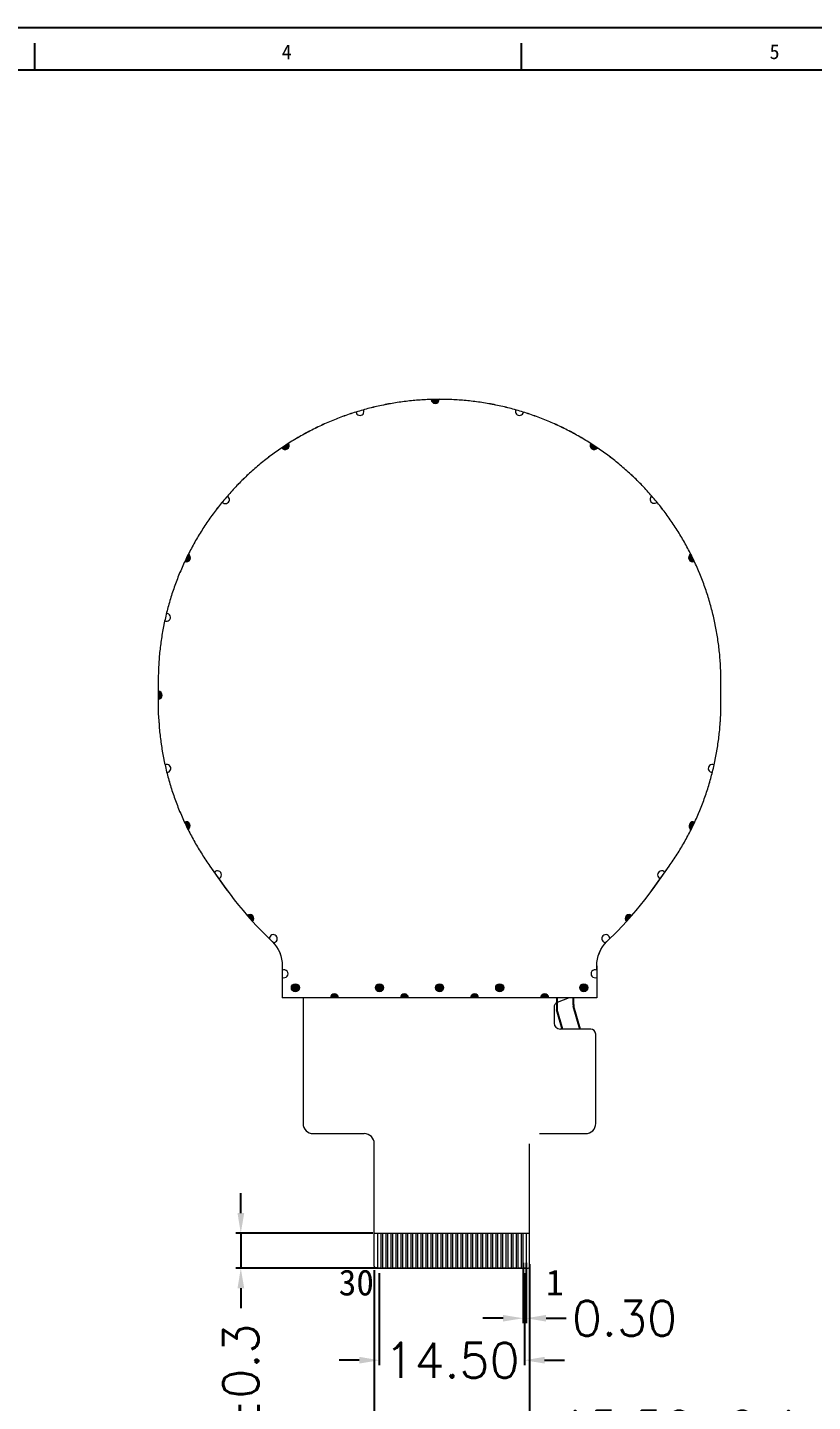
# Model space of a CAD drawing. Header units: millimetres. Extents: x 3264 to 3564, y 1588 to 1796.
# Drawn here: x 3413.7 to 3492.1, y 1659 to 1796.1 of the extents above; entities that cross this region are included whole.
import ezdxf

# ---------------------------------------------------------------- set-up
doc = ezdxf.new("R2010")
doc.units = ezdxf.units.MM
for name, color, linetype in [('66', 1, 'Continuous'), ('DIM', 3, 'Continuous'), ('FPC', 30, 'Continuous'), ('FPC Main', 32, 'Continuous'), ('L1', 2, 'Continuous'), ('L91', 3, 'Continuous'), ('LCD_FPC', 22, 'Continuous')]:
    doc.layers.add(name, color=color, linetype=linetype)
doc.styles.add('ROMANS', font='ROMANS.SHX')
doc.styles.add('宋体', font='')
doc.styles.get('宋体').set_extended_font_data('SimSun')
doc.dimstyles.new('lcm111', dxfattribs={"dimtxt": 1.5, "dimasz": 1.5, "dimexe": 0.8, "dimexo": 0.8, "dimgap": 0.3, "dimtad": 0, "dimzin": 1, "dimdsep": 46, "dimtxsty": 'ROMANS', "dimcen": 1, "dimclrd": 147, "dimclre": 147, "dimclrt": 7, "dimadec": 0, "dimazin": 0, "dimtfac": 1, "dimtmove": 0, "dimatfit": 3, "dimfxl": 1, "dimtolj": 1, "dimarcsym": 0})

# ---------------------------------------------------------------- blocks, each defined once
blk = doc.blocks.new('*D122')
at = {"layer": 'Defpoints', "color": 0}
for p in [(3448.83, 1672.28), (3463.33, 1672.28), (3463.33, 1663.1)]:
    blk.add_point(p, dxfattribs=at)
at = {"layer": 'DIM', "color": 147, "lineweight": -2}
for p, q in [((3448.83, 1671.78), (3448.83, 1662.61)), ((3463.33, 1671.78), (3463.33, 1662.61)), ((3446.83, 1663.1), (3444.83, 1663.1)), ((3448.83, 1663.1), (3448.83, 1663.1)), ((3463.33, 1663.1), (3463.33, 1663.1)), ((3465.33, 1663.1), (3467.33, 1663.1))]:
    blk.add_line(p, q, dxfattribs=at)
at = {"layer": 'DIM', "color": 147}
for points in [[(3446.83, 1663.44), (3446.83, 1662.77), (3448.83, 1663.1)], [(3465.33, 1663.44), (3465.33, 1662.77), (3463.33, 1663.1)]]:
    blk.add_solid(points, dxfattribs=at)
at = {"layer": 'DIM', "color": 7, "insert": (3456.08, 1663.1), "char_height": 3.5, "attachment_point": 5, "style": 'ROMANS'}
blk.add_mtext('\\A1;14.50', dxfattribs=at)
blk = doc.blocks.new('*D123')
at = {"layer": 'Defpoints', "color": 0}
for p in [(3448.33, 1672.59), (3463.83, 1673.17), (3463.83, 1656.3)]:
    blk.add_point(p, dxfattribs=at)
at = {"layer": 'DIM', "color": 147, "lineweight": -2}
for p, q in [((3463.83, 1672.67), (3463.83, 1655.8)), ((3448.33, 1672.09), (3448.33, 1655.8)), ((3450.33, 1656.3), (3461.83, 1656.3)), ((3463.83, 1656.3), (3465.83, 1656.3))]:
    blk.add_line(p, q, dxfattribs=at)
at = {"layer": 'DIM', "color": 147}
for points in [[(3450.33, 1656.63), (3450.33, 1655.96), (3448.33, 1656.3)], [(3461.83, 1656.63), (3461.83, 1655.96), (3463.83, 1656.3)]]:
    blk.add_solid(points, dxfattribs=at)
at = {"layer": 'DIM', "color": 7, "insert": (3478.91, 1656.3), "char_height": 3.5, "attachment_point": 5, "style": 'ROMANS'}
blk.add_mtext('\\A1;15.50%%P0.1', dxfattribs=at)
blk = doc.blocks.new('*D124')
at = {"layer": 'Defpoints', "color": 0}
for p in [(3463.18, 1673.33), (3463.48, 1673.33), (3463.48, 1667.29)]:
    blk.add_point(p, dxfattribs=at)
at = {"layer": 'DIM', "color": 147, "lineweight": -2}
for p, q in [((3463.18, 1672.83), (3463.18, 1666.79)), ((3463.48, 1672.83), (3463.48, 1666.79)), ((3461.18, 1667.29), (3459.18, 1667.29)), ((3463.18, 1667.29), (3463.48, 1667.29)), ((3465.48, 1667.29), (3467.48, 1667.29))]:
    blk.add_line(p, q, dxfattribs=at)
at = {"layer": 'DIM', "color": 147}
for points in [[(3461.18, 1667.62), (3461.18, 1666.96), (3463.18, 1667.29)], [(3465.48, 1667.62), (3465.48, 1666.96), (3463.48, 1667.29)]]:
    blk.add_solid(points, dxfattribs=at)
at = {"layer": 'DIM', "color": 7, "insert": (3473.31, 1667.29), "char_height": 3.5, "attachment_point": 5, "style": 'ROMANS'}
blk.add_mtext('\\A1;0.30', dxfattribs=at)
blk = doc.blocks.new('*D125')
at = {"layer": 'Defpoints', "color": 0}
for p in [(3448.68, 1675.78), (3435, 1672.28), (3449.18, 1672.28)]:
    blk.add_point(p, dxfattribs=at)
at = {"layer": 'DIM', "color": 147, "lineweight": -2}
for p, q in [((3435, 1677.78), (3435, 1679.78)), ((3448.18, 1675.78), (3434.5, 1675.78)), ((3435, 1675.78), (3435, 1672.28)), ((3448.68, 1672.28), (3434.5, 1672.28)), ((3435, 1670.28), (3435, 1668.28))]:
    blk.add_line(p, q, dxfattribs=at)
at = {"layer": 'DIM', "color": 147}
for points in [[(3434.67, 1677.78), (3435.34, 1677.78), (3435, 1675.78)], [(3434.67, 1670.28), (3435.34, 1670.28), (3435, 1672.28)]]:
    blk.add_solid(points, dxfattribs=at)
at = {"layer": 'DIM', "color": 7, "insert": (3435, 1656.11), "char_height": 3.5, "attachment_point": 5, "rotation": 90, "style": 'ROMANS'}
blk.add_mtext('\\A1;3.50%%P0.3', dxfattribs=at)

msp = doc.modelspace()

# ---------------------------------------------------------------- hatches: boundary and pattern name
at = {"layer": 'LCD_FPC', "lineweight": 5}
for points in [[(3454.804, 1758.966), (3454.669, 1758.966), (3454.492, 1758.964), (3454.316, 1758.961), (3454.139, 1758.957), (3454.004, 1758.954, 0.9930018)], [(3439.759, 1754.571), (3439.645, 1754.498), (3439.497, 1754.402), (3439.349, 1754.306), (3439.203, 1754.208), (3439.09, 1754.132, 0.9930016)], [(3470.6, 1754.132), (3470.488, 1754.208), (3470.341, 1754.306), (3470.193, 1754.402), (3470.045, 1754.498), (3469.931, 1754.571, 0.9930016)], [(3429.758, 1743.513), (3429.737, 1743.471), (3429.659, 1743.313), (3429.581, 1743.155), (3429.504, 1742.996), (3429.429, 1742.836), (3429.409, 1742.794, 0.9926409)], [(3480.282, 1742.794), (3480.262, 1742.836), (3480.186, 1742.996), (3480.109, 1743.155), (3480.032, 1743.313), (3479.953, 1743.471), (3479.932, 1743.513, 0.9926409)], [(3426.755, 1729.842), (3426.755, 1729.042, 1)], [(3429.371, 1716.789), (3429.429, 1716.666), (3429.504, 1716.507), (3429.581, 1716.348), (3429.659, 1716.189), (3429.719, 1716.068, 0.9930159)], [(3480.109, 1716.348), (3480.186, 1716.507), (3480.262, 1716.666), (3480.319, 1716.789, 0.9930159), (3479.972, 1716.068), (3480.032, 1716.189)], [(3436.138, 1706.918), (3436.175, 1706.88, 0.9972291), (3435.639, 1707.474), (3435.674, 1707.434)], [(3473.515, 1706.88), (3473.552, 1706.918), (3474.016, 1707.434), (3474.051, 1707.474, 0.9972291)], [(3440.046, 1700.262, 1), (3440.846, 1700.262, 1)], [(3448.445, 1700.262, 1), (3449.245, 1700.262, 1)], [(3455.245, 1700.262, 1), (3454.445, 1700.262, 1)], [(3460.447, 1700.262, 1), (3461.247, 1700.262, 1)], [(3469.645, 1700.262, 1), (3468.845, 1700.262, 1)], [(3443.945, 1699.256), (3444.745, 1699.256, 1)], [(3450.94, 1699.256), (3451.74, 1699.256, 1)], [(3458.74, 1699.256, 1), (3457.94, 1699.256)], [(3464.94, 1699.256), (3465.74, 1699.256, 1)]]:
    msp.add_hatch(color=0, dxfattribs=at).paths.add_polyline_path(points)

# ---------------------------------------------------------------- linework, layer by layer
at = {"color": 7, "linetype": 'Continuous'}
msp.add_line((3264.45, 1796.069), (3564.375, 1796.069), dxfattribs=at)
at = {"linetype": 'Continuous'}
for p, q in [((3414.423, 1791.859), (3414.423, 1794.49)), ((3463.011, 1791.859), (3463.011, 1794.49)), ((3268.66, 1791.859), (3560.165, 1791.859))]:
    msp.add_line(p, q, dxfattribs=at)
at = {"layer": '66', "lineweight": 5}
for centre, start, end in [((3446.9, 1757.766), 189.10805, 23.79756), ((3462.817, 1757.767), 157.38808, 349.59346), ((3433.463, 1748.967), 218.13497, 61.424), ((3476.256, 1748.994), 124.26967, 316.17841), ((3427.575, 1737.219), 243.96652, 89.84942), ((3427.612, 1722.147), 269.87745, 116.90356), ((3482.076, 1722.147), 62.74044, 270.47569), ((3432.675, 1711.532), 288.79371, 142.12578), ((3477.013, 1711.532), 37.57413, 251.50638), ((3438.249, 1705.167), 268.64617, 179.88783), ((3471.439, 1705.167), 359.7591, 271.71541), ((3439.315, 1701.662), 244.84934, 115.15066), ((3470.375, 1701.662), 64.84934, 295.15066)]:
    msp.add_arc(centre, 0.4, start, end, dxfattribs=at)
at = {"layer": 'DIM', "color": 4, "lineweight": 5}
for p, q in [((3439.145, 1702.451), (3439.145, 1699.256)), ((3470.545, 1702.451), (3470.545, 1699.256)), ((3470.545, 1699.256), (3439.145, 1699.256)), ((3468.437, 1699.256), (3468.437, 1699.256))]:
    msp.add_line(p, q, dxfattribs=at)
msp.add_lwpolyline([(3470.545, 1702.056), (3470.545, 1702.451), (3470.562, 1702.79), (3470.611, 1703.122), (3470.693, 1703.447), (3470.806, 1703.763), (3470.949, 1704.066), (3471.122, 1704.354), (3471.321, 1704.624), (3471.549, 1704.875), (3472.593, 1705.918), (3473.077, 1706.413), (3473.552, 1706.918), (3474.016, 1707.434), (3474.469, 1707.958), (3474.912, 1708.492), (3475.343, 1709.035), (3475.762, 1709.587), (3476.17, 1710.147), (3477.776, 1712.402), (3477.878, 1712.547), (3477.978, 1712.692), (3478.078, 1712.837), (3478.177, 1712.984), (3478.274, 1713.131), (3478.371, 1713.278), (3478.467, 1713.426), (3478.562, 1713.575), (3478.656, 1713.724), (3478.75, 1713.874), (3478.842, 1714.025), (3478.933, 1714.176), (3479.023, 1714.327), (3479.113, 1714.48), (3479.201, 1714.632), (3479.289, 1714.786), (3479.375, 1714.939), (3479.461, 1715.094), (3479.545, 1715.249), (3479.629, 1715.404), (3479.711, 1715.56), (3479.793, 1715.717), (3479.874, 1715.874), (3479.953, 1716.031), (3480.032, 1716.189), (3480.109, 1716.348), (3480.186, 1716.507), (3480.262, 1716.666), (3480.336, 1716.826), (3480.41, 1716.987), (3480.483, 1717.147), (3480.554, 1717.309), (3480.625, 1717.47), (3480.695, 1717.633), (3480.763, 1717.795), (3480.831, 1717.958), (3480.897, 1718.122), (3480.963, 1718.286), (3481.027, 1718.45), (3481.09, 1718.615), (3481.153, 1718.78), (3481.214, 1718.945), (3481.275, 1719.111), (3481.334, 1719.277), (3481.392, 1719.444), (3481.449, 1719.611), (3481.505, 1719.778), (3481.56, 1719.946), (3481.614, 1720.114), (3481.667, 1720.282), (3481.719, 1720.451), (3481.77, 1720.62), (3481.82, 1720.789), (3481.869, 1720.959), (3481.916, 1721.129), (3481.963, 1721.299), (3482.008, 1721.47), (3482.053, 1721.641), (3482.096, 1721.812), (3482.138, 1721.983), (3482.18, 1722.155), (3482.22, 1722.327), (3482.259, 1722.499), (3482.297, 1722.671), (3482.334, 1722.844), (3482.369, 1723.016), (3482.404, 1723.19), (3482.438, 1723.363), (3482.47, 1723.536), (3482.502, 1723.71), (3482.532, 1723.884), (3482.561, 1724.058), (3482.589, 1724.232), (3482.616, 1724.406), (3482.642, 1724.581), (3482.667, 1724.756), (3482.691, 1724.931), (3482.714, 1725.106), (3482.735, 1725.281), (3482.756, 1725.456), (3482.775, 1725.632), (3482.793, 1725.807), (3482.811, 1725.983), (3482.827, 1726.159), (3482.842, 1726.334), (3482.855, 1726.51), (3482.935, 1727.614), (3482.935, 1731.27), (3482.921, 1731.759), (3482.915, 1731.935), (3482.908, 1732.111), (3482.9, 1732.288), (3482.89, 1732.464), (3482.88, 1732.64), (3482.868, 1732.816), (3482.855, 1732.992), (3482.842, 1733.168), (3482.827, 1733.344), (3482.811, 1733.52), (3482.793, 1733.695), (3482.775, 1733.871), (3482.756, 1734.046), (3482.735, 1734.222), (3482.714, 1734.397), (3482.691, 1734.572), (3482.667, 1734.747), (3482.642, 1734.922), (3482.616, 1735.096), (3482.589, 1735.271), (3482.561, 1735.445), (3482.532, 1735.619), (3482.502, 1735.793), (3482.47, 1735.966), (3482.438, 1736.14), (3482.404, 1736.313), (3482.369, 1736.486), (3482.334, 1736.659), (3482.297, 1736.832), (3482.259, 1737.004), (3482.22, 1737.176), (3482.18, 1737.348), (3482.138, 1737.52), (3482.096, 1737.691), (3482.053, 1737.862), (3482.008, 1738.033), (3481.963, 1738.203), (3481.916, 1738.374), (3481.869, 1738.544), (3481.82, 1738.713), (3481.77, 1738.883), (3481.719, 1739.052), (3481.667, 1739.22), (3481.614, 1739.389), (3481.56, 1739.557), (3481.505, 1739.724), (3481.449, 1739.892), (3481.392, 1740.059), (3481.334, 1740.225), (3481.275, 1740.391), (3481.214, 1740.557), (3481.153, 1740.723), (3481.09, 1740.888), (3481.027, 1741.053), (3480.963, 1741.217), (3480.897, 1741.381), (3480.831, 1741.544), (3480.763, 1741.707), (3480.695, 1741.87), (3480.625, 1742.032), (3480.554, 1742.194), (3480.483, 1742.355), (3480.41, 1742.516), (3480.336, 1742.677), (3480.262, 1742.836), (3480.186, 1742.996), (3480.109, 1743.155), (3480.032, 1743.313), (3479.953, 1743.471), (3479.874, 1743.629), (3479.793, 1743.786), (3479.711, 1743.942), (3479.629, 1744.098), (3479.545, 1744.254), (3479.461, 1744.409), (3479.375, 1744.563), (3479.289, 1744.717), (3479.201, 1744.87), (3479.113, 1745.023), (3479.023, 1745.175), (3478.933, 1745.327), (3478.842, 1745.478), (3478.75, 1745.628), (3478.656, 1745.778), (3478.562, 1745.928), (3478.467, 1746.076), (3478.371, 1746.225), (3478.274, 1746.372), (3478.177, 1746.519), (3478.078, 1746.665), (3477.978, 1746.811), (3477.878, 1746.956), (3477.776, 1747.1), (3477.674, 1747.244), (3477.57, 1747.387), (3477.466, 1747.53), (3477.361, 1747.671), (3477.255, 1747.813), (3477.148, 1747.953), (3477.041, 1748.093), (3476.932, 1748.232), (3476.823, 1748.37), (3476.712, 1748.508), (3476.601, 1748.645), (3476.489, 1748.782), (3476.376, 1748.917), (3476.262, 1749.052), (3476.148, 1749.186), (3476.032, 1749.32), (3475.916, 1749.453), (3475.799, 1749.585), (3475.681, 1749.716), (3475.562, 1749.846), (3475.442, 1749.976), (3475.322, 1750.105), (3475.201, 1750.234), (3475.079, 1750.361), (3474.956, 1750.488), (3474.832, 1750.614), (3474.708, 1750.739), (3474.583, 1750.863), (3474.457, 1750.987), (3474.33, 1751.11), (3474.202, 1751.232), (3474.074, 1751.353), (3473.945, 1751.473), (3473.815, 1751.593), (3473.685, 1751.712), (3473.553, 1751.83), (3473.421, 1751.947), (3473.289, 1752.063), (3473.155, 1752.179), (3473.021, 1752.293), (3472.886, 1752.407), (3472.75, 1752.52), (3472.614, 1752.632), (3472.477, 1752.743), (3472.339, 1752.854), (3472.201, 1752.963), (3472.062, 1753.072), (3471.922, 1753.179), (3471.781, 1753.286), (3471.64, 1753.392), (3471.499, 1753.497), (3471.356, 1753.602), (3471.213, 1753.705), (3471.069, 1753.807), (3470.925, 1753.909), (3470.78, 1754.009), (3470.634, 1754.109), (3470.488, 1754.208), (3470.341, 1754.306), (3470.193, 1754.402), (3470.045, 1754.498), (3469.897, 1754.593), (3469.747, 1754.688), (3469.597, 1754.781), (3469.447, 1754.873), (3469.296, 1754.964), (3469.144, 1755.055), (3468.992, 1755.144), (3468.839, 1755.232), (3468.686, 1755.32), (3468.532, 1755.406), (3468.378, 1755.492), (3468.223, 1755.576), (3468.067, 1755.66), (3467.911, 1755.742), (3467.755, 1755.824), (3467.598, 1755.905), (3467.44, 1755.984), (3467.282, 1756.063), (3467.124, 1756.141), (3466.965, 1756.217), (3466.805, 1756.293), (3466.645, 1756.368), (3466.485, 1756.441), (3466.324, 1756.514), (3466.163, 1756.585), (3466.001, 1756.656), (3465.839, 1756.726), (3465.676, 1756.794), (3465.513, 1756.862), (3465.35, 1756.928), (3465.186, 1756.994), (3465.022, 1757.058), (3464.857, 1757.122), (3464.692, 1757.184), (3464.526, 1757.245), (3464.36, 1757.306), (3464.194, 1757.365), (3464.027, 1757.423), (3463.861, 1757.48), (3463.693, 1757.536), (3463.525, 1757.591), (3463.357, 1757.645), (3463.189, 1757.698), (3463.02, 1757.75), (3462.851, 1757.801), (3462.682, 1757.851), (3462.512, 1757.9), (3462.342, 1757.947), (3462.172, 1757.994), (3462.002, 1758.039), (3461.831, 1758.084), (3461.66, 1758.127), (3461.488, 1758.169), (3461.317, 1758.211), (3461.145, 1758.251), (3460.973, 1758.29), (3460.8, 1758.328), (3460.628, 1758.365), (3460.455, 1758.4), (3460.282, 1758.435), (3460.109, 1758.469), (3459.935, 1758.501), (3459.762, 1758.533), (3459.588, 1758.563), (3459.414, 1758.592), (3459.239, 1758.62), (3459.065, 1758.648), (3458.89, 1758.674), (3458.716, 1758.698), (3458.541, 1758.722), (3458.366, 1758.745), (3458.191, 1758.766), (3458.015, 1758.787), (3457.84, 1758.806), (3457.664, 1758.824), (3457.489, 1758.842), (3457.313, 1758.858), (3457.137, 1758.873), (3456.961, 1758.887), (3456.785, 1758.899), (3456.609, 1758.911), (3456.433, 1758.921), (3456.257, 1758.931), (3456.08, 1758.939), (3455.904, 1758.946), (3455.728, 1758.952), (3455.551, 1758.957), (3455.375, 1758.961), (3455.198, 1758.964), (3455.022, 1758.966), (3454.845, 1758.966), (3454.669, 1758.966), (3454.492, 1758.964), (3454.316, 1758.961), (3454.139, 1758.957), (3453.963, 1758.952), (3453.786, 1758.946), (3453.61, 1758.939), (3453.434, 1758.931), (3453.258, 1758.921), (3453.081, 1758.911), (3452.905, 1758.899), (3452.729, 1758.887), (3452.553, 1758.873), (3452.377, 1758.858), (3452.202, 1758.842), (3452.026, 1758.824), (3451.85, 1758.806), (3451.675, 1758.787), (3451.5, 1758.766), (3451.325, 1758.745), (3451.15, 1758.722), (3450.975, 1758.698), (3450.8, 1758.674), (3450.625, 1758.648), (3450.451, 1758.62), (3450.277, 1758.592), (3450.103, 1758.563), (3449.929, 1758.533), (3449.755, 1758.501), (3449.582, 1758.469), (3449.408, 1758.435), (3449.235, 1758.4), (3449.063, 1758.365), (3448.89, 1758.328), (3448.718, 1758.29), (3448.545, 1758.251), (3448.374, 1758.211), (3448.202, 1758.169), (3448.031, 1758.127), (3447.859, 1758.084), (3447.689, 1758.039), (3447.518, 1757.994), (3447.348, 1757.947), (3447.178, 1757.9), (3447.008, 1757.851), (3446.839, 1757.801), (3446.67, 1757.75), (3446.501, 1757.698), (3446.333, 1757.645), (3446.165, 1757.591), (3445.997, 1757.536), (3445.83, 1757.48), (3445.663, 1757.423), (3445.496, 1757.365), (3445.33, 1757.306), (3445.164, 1757.245), (3444.999, 1757.184), (3444.834, 1757.122), (3444.669, 1757.058), (3444.505, 1756.994), (3444.341, 1756.928), (3444.177, 1756.862), (3444.014, 1756.794), (3443.852, 1756.726), (3443.689, 1756.656), (3443.528, 1756.585), (3443.366, 1756.514), (3443.205, 1756.441), (3443.045, 1756.368), (3442.885, 1756.293), (3442.726, 1756.217), (3442.567, 1756.141), (3442.408, 1756.063), (3442.25, 1755.984), (3442.093, 1755.905), (3441.936, 1755.824), (3441.779, 1755.742), (3441.623, 1755.66), (3441.468, 1755.576), (3441.313, 1755.492), (3441.158, 1755.406), (3441.004, 1755.32), (3440.851, 1755.232), (3440.698, 1755.144), (3440.546, 1755.055), (3440.395, 1754.964), (3440.244, 1754.873), (3440.093, 1754.781), (3439.943, 1754.688), (3439.794, 1754.593), (3439.645, 1754.498), (3439.497, 1754.402), (3439.349, 1754.306), (3439.203, 1754.208), (3439.056, 1754.109), (3438.911, 1754.009), (3438.766, 1753.909), (3438.621, 1753.807), (3438.477, 1753.705), (3438.334, 1753.602), (3438.192, 1753.497), (3438.05, 1753.392), (3437.909, 1753.286), (3437.768, 1753.179), (3437.629, 1753.072), (3437.49, 1752.963), (3437.351, 1752.854), (3437.213, 1752.743), (3437.076, 1752.632), (3436.94, 1752.52), (3436.804, 1752.407), (3436.669, 1752.293), (3436.535, 1752.179), (3436.402, 1752.063), (3436.269, 1751.947), (3436.137, 1751.83), (3436.006, 1751.712), (3435.875, 1751.593), (3435.745, 1751.473), (3435.616, 1751.353), (3435.488, 1751.232), (3435.36, 1751.11), (3435.234, 1750.987), (3435.108, 1750.863), (3434.983, 1750.739), (3434.858, 1750.614), (3434.735, 1750.488), (3434.612, 1750.361), (3434.49, 1750.234), (3434.368, 1750.105), (3434.248, 1749.976), (3434.128, 1749.846), (3434.01, 1749.716), (3433.892, 1749.585), (3433.775, 1749.453), (3433.658, 1749.32), (3433.543, 1749.186), (3433.428, 1749.052), (3433.314, 1748.917), (3433.201, 1748.782), (3433.089, 1748.645), (3432.978, 1748.508), (3432.868, 1748.37), (3432.758, 1748.232), (3432.65, 1748.093), (3432.542, 1747.953), (3432.435, 1747.813), (3432.329, 1747.671), (3432.224, 1747.53), (3432.12, 1747.387), (3432.017, 1747.244), (3431.914, 1747.1), (3431.813, 1746.956), (3431.712, 1746.811), (3431.613, 1746.665), (3431.514, 1746.519), (3431.416, 1746.372), (3431.319, 1746.225), (3431.223, 1746.076), (3431.128, 1745.928), (3431.034, 1745.778), (3430.941, 1745.628), (3430.849, 1745.478), (3430.757, 1745.327), (3430.667, 1745.175), (3430.578, 1745.023), (3430.489, 1744.87), (3430.402, 1744.717), (3430.315, 1744.563), (3430.23, 1744.409), (3430.145, 1744.254), (3430.062, 1744.098), (3429.979, 1743.942), (3429.897, 1743.786), (3429.817, 1743.629), (3429.737, 1743.471), (3429.659, 1743.313), (3429.581, 1743.155), (3429.504, 1742.996), (3429.429, 1742.836), (3429.354, 1742.677), (3429.28, 1742.516), (3429.208, 1742.355), (3429.136, 1742.194), (3429.065, 1742.032), (3428.996, 1741.87), (3428.927, 1741.707), (3428.86, 1741.544), (3428.793, 1741.381), (3428.728, 1741.217), (3428.663, 1741.053), (3428.6, 1740.888), (3428.538, 1740.723), (3428.476, 1740.557), (3428.416, 1740.391), (3428.357, 1740.225), (3428.298, 1740.059), (3428.241, 1739.892), (3428.185, 1739.724), (3428.13, 1739.557), (3428.076, 1739.389), (3428.023, 1739.22), (3427.971, 1739.052), (3427.92, 1738.883), (3427.871, 1738.713), (3427.822, 1738.544), (3427.774, 1738.374), (3427.728, 1738.203), (3427.682, 1738.033), (3427.638, 1737.862), (3427.594, 1737.691), (3427.552, 1737.52), (3427.511, 1737.348), (3427.471, 1737.176), (3427.432, 1737.004), (3427.394, 1736.832), (3427.357, 1736.659), (3427.321, 1736.486), (3427.286, 1736.313), (3427.253, 1736.14), (3427.22, 1735.966), (3427.189, 1735.793), (3427.158, 1735.619), (3427.129, 1735.445), (3427.101, 1735.271), (3427.074, 1735.096), (3427.048, 1734.922), (3427.023, 1734.747), (3426.999, 1734.572), (3426.977, 1734.397), (3426.955, 1734.222), (3426.935, 1734.046), (3426.915, 1733.871), (3426.897, 1733.695), (3426.88, 1733.52), (3426.864, 1733.344), (3426.849, 1733.168), (3426.835, 1732.992), (3426.822, 1732.816), (3426.811, 1732.64), (3426.8, 1732.464), (3426.791, 1732.288), (3426.782, 1732.111), (3426.775, 1731.935), (3426.769, 1731.759), (3426.755, 1731.27), (3426.755, 1727.614), (3426.835, 1726.51), (3426.849, 1726.334), (3426.864, 1726.159), (3426.88, 1725.983), (3426.897, 1725.807), (3426.915, 1725.632), (3426.935, 1725.456), (3426.955, 1725.281), (3426.977, 1725.106), (3426.999, 1724.931), (3427.023, 1724.756), (3427.048, 1724.581), (3427.074, 1724.406), (3427.101, 1724.232), (3427.129, 1724.058), (3427.158, 1723.884), (3427.189, 1723.71), (3427.22, 1723.536), (3427.253, 1723.363), (3427.286, 1723.19), (3427.321, 1723.016), (3427.357, 1722.844), (3427.394, 1722.671), (3427.432, 1722.499), (3427.471, 1722.327), (3427.511, 1722.155), (3427.552, 1721.983), (3427.594, 1721.812), (3427.638, 1721.641), (3427.682, 1721.47), (3427.728, 1721.299), (3427.774, 1721.129), (3427.822, 1720.959), (3427.871, 1720.789), (3427.92, 1720.62), (3427.971, 1720.451), (3428.023, 1720.282), (3428.076, 1720.114), (3428.13, 1719.946), (3428.185, 1719.778), (3428.241, 1719.611), (3428.298, 1719.444), (3428.357, 1719.277), (3428.416, 1719.111), (3428.476, 1718.945), (3428.538, 1718.78), (3428.6, 1718.615), (3428.663, 1718.45), (3428.728, 1718.286), (3428.793, 1718.122), (3428.86, 1717.958), (3428.927, 1717.795), (3428.996, 1717.633), (3429.065, 1717.47), (3429.136, 1717.309), (3429.208, 1717.147), (3429.28, 1716.987), (3429.354, 1716.826), (3429.429, 1716.666), (3429.504, 1716.507), (3429.581, 1716.348), (3429.659, 1716.189), (3429.737, 1716.031), (3429.817, 1715.874), (3429.897, 1715.717), (3429.979, 1715.56), (3430.062, 1715.404), (3430.145, 1715.249), (3430.23, 1715.094), (3430.315, 1714.939), (3430.402, 1714.786), (3430.489, 1714.632), (3430.578, 1714.48), (3430.667, 1714.327), (3430.757, 1714.176), (3430.849, 1714.025), (3430.941, 1713.874), (3431.034, 1713.724), (3431.128, 1713.575), (3431.223, 1713.426), (3431.319, 1713.278), (3431.416, 1713.131), (3431.514, 1712.984), (3431.613, 1712.837), (3431.712, 1712.692), (3431.813, 1712.547), (3431.914, 1712.402), (3433.52, 1710.147), (3433.928, 1709.587), (3434.348, 1709.035), (3434.779, 1708.492), (3435.221, 1707.958), (3435.674, 1707.434), (3436.138, 1706.918), (3436.613, 1706.413), (3437.098, 1705.918), (3438.141, 1704.875), (3438.369, 1704.624), (3438.569, 1704.354), (3438.741, 1704.066), (3438.885, 1703.763), (3438.998, 1703.447), (3439.079, 1703.122), (3439.129, 1702.79), (3439.145, 1702.451), (3439.145, 1702.056)], dxfattribs=at)
for centre in [(3440.446, 1700.262), (3448.845, 1700.262), (3454.845, 1700.262), (3460.847, 1700.262), (3469.245, 1700.262)]:
    msp.add_circle(centre, 0.4, dxfattribs=at)
for centre, start, end in [((3454.404, 1758.963), 181.30252, 0.49777), ((3439.423, 1754.354), 213.70225, 32.89748), ((3470.267, 1754.354), 147.10252, 326.29775), ((3429.581, 1743.155), 244.50314, 63.65674), ((3480.109, 1743.155), 116.34326, 295.49686), ((3426.755, 1729.442), 270, 90), ((3429.543, 1716.427), 296.14181, 115.33869), ((3480.148, 1716.427), 64.66131, 243.85819), ((3435.906, 1707.176), 312.17764, 131.85968), ((3473.784, 1707.176), 48.14032, 227.82236), ((3444.345, 1699.256), 0, 180), ((3451.34, 1699.256), 0, 180), ((3458.34, 1699.256), 0, 180), ((3465.34, 1699.256), 0, 180)]:
    msp.add_arc(centre, 0.4, start, end, dxfattribs=at)
at = {"layer": 'FPC', "color": 1}
for p, q in [((3466.54, 1699.21), (3466.54, 1698.222)), ((3466.54, 1699.206), (3466.54, 1698.219)), ((3468.2, 1698.577), (3468.2, 1699.26)), ((3468.2, 1698.573), (3468.2, 1699.256)), ((3467.131, 1696.143), (3466.561, 1698.078)), ((3468.896, 1696.143), (3468.221, 1698.432))]:
    msp.add_line(p, q, dxfattribs=at)
for centre in [(3468.7, 1698.577), (3467.04, 1698.222), (3467.04, 1698.219)]:
    msp.add_arc(centre, 0.5, 180, 196.42904, dxfattribs=at)
at = {"layer": 'FPC Main', "lineweight": 5}
for p, q in [((3441.218, 1699.256), (3441.218, 1686.708)), ((3467.795, 1699.256), (3466.595, 1698.781)), ((3466.279, 1698.316), (3466.279, 1696.743)), ((3469.932, 1696.143), (3466.879, 1696.143)), ((3470.434, 1686.708), (3470.432, 1695.643)), ((3442.218, 1685.708), (3447.327, 1685.708)), ((3464.827, 1685.708), (3469.434, 1685.708)), ((3448.327, 1672.476), (3448.327, 1684.708)), ((3463.827, 1672.476), (3463.827, 1684.708)), ((3448.327, 1675.776), (3463.827, 1675.776)), ((3448.527, 1672.276), (3463.627, 1672.276)), ((3448.527, 1672.276), (3463.627, 1672.276))]:
    msp.add_line(p, q, dxfattribs=at)
for points in [[(3441.218, 1699.256), (3441.218, 1686.708)], [(3448.525, 1672.276), (3463.63, 1672.276)]]:
    msp.add_lwpolyline(points, dxfattribs=at)
at = {"layer": 'FPC Main', "lineweight": 5, "const_width": 0.0001}
msp.add_lwpolyline([(3463.827, 1672.476), (3463.827, 1684.708, -0.4142136), (3464.827, 1685.708), (3469.434, 1685.708)], format="xyb", dxfattribs=at)
at = {"layer": 'FPC Main', "lineweight": 5}
for points in [[(3448.677, 1675.776), (3448.977, 1675.776), (3448.977, 1672.276), (3448.677, 1672.276)], [(3449.177, 1675.776), (3449.477, 1675.776), (3449.477, 1672.276), (3449.177, 1672.276)], [(3449.677, 1675.776), (3449.977, 1675.776), (3449.977, 1672.276), (3449.677, 1672.276)], [(3450.177, 1675.776), (3450.477, 1675.776), (3450.477, 1672.276), (3450.177, 1672.276)], [(3450.677, 1675.776), (3450.977, 1675.776), (3450.977, 1672.276), (3450.677, 1672.276)], [(3451.177, 1675.776), (3451.477, 1675.776), (3451.477, 1672.276), (3451.177, 1672.276)], [(3451.677, 1675.776), (3451.977, 1675.776), (3451.977, 1672.276), (3451.677, 1672.276)], [(3452.177, 1675.776), (3452.477, 1675.776), (3452.477, 1672.276), (3452.177, 1672.276)], [(3452.677, 1675.776), (3452.977, 1675.776), (3452.977, 1672.276), (3452.677, 1672.276)], [(3453.177, 1675.776), (3453.477, 1675.776), (3453.477, 1672.276), (3453.177, 1672.276)], [(3453.677, 1675.776), (3453.977, 1675.776), (3453.977, 1672.276), (3453.677, 1672.276)], [(3454.177, 1675.776), (3454.477, 1675.776), (3454.477, 1672.276), (3454.177, 1672.276)], [(3454.677, 1675.776), (3454.977, 1675.776), (3454.977, 1672.276), (3454.677, 1672.276)], [(3455.177, 1675.776), (3455.477, 1675.776), (3455.477, 1672.276), (3455.177, 1672.276)], [(3455.677, 1675.776), (3455.977, 1675.776), (3455.977, 1672.276), (3455.677, 1672.276)], [(3456.177, 1675.776), (3456.477, 1675.776), (3456.477, 1672.276), (3456.177, 1672.276)], [(3456.677, 1675.776), (3456.977, 1675.776), (3456.977, 1672.276), (3456.677, 1672.276)], [(3457.177, 1675.776), (3457.477, 1675.776), (3457.477, 1672.276), (3457.177, 1672.276)], [(3457.677, 1675.776), (3457.977, 1675.776), (3457.977, 1672.276), (3457.677, 1672.276)], [(3458.177, 1675.776), (3458.477, 1675.776), (3458.477, 1672.276), (3458.177, 1672.276)], [(3458.677, 1675.776), (3458.977, 1675.776), (3458.977, 1672.276), (3458.677, 1672.276)], [(3459.177, 1675.776), (3459.477, 1675.776), (3459.477, 1672.276), (3459.177, 1672.276)], [(3459.677, 1675.776), (3459.977, 1675.776), (3459.977, 1672.276), (3459.677, 1672.276)], [(3460.177, 1675.776), (3460.477, 1675.776), (3460.477, 1672.276), (3460.177, 1672.276)], [(3460.677, 1675.776), (3460.977, 1675.776), (3460.977, 1672.276), (3460.677, 1672.276)], [(3461.177, 1675.776), (3461.477, 1675.776), (3461.477, 1672.276), (3461.177, 1672.276)], [(3461.677, 1675.776), (3461.977, 1675.776), (3461.977, 1672.276), (3461.677, 1672.276)], [(3462.177, 1675.776), (3462.477, 1675.776), (3462.477, 1672.276), (3462.177, 1672.276)], [(3462.677, 1675.776), (3462.977, 1675.776), (3462.977, 1672.276), (3462.677, 1672.276)], [(3463.177, 1675.776), (3463.477, 1675.776), (3463.477, 1672.276), (3463.177, 1672.276)]]:
    msp.add_lwpolyline(points, close=True, dxfattribs=at)
for centre, radius, start, end in [((3466.779, 1698.316), 0.5, 111.62065, 180), ((3466.879, 1696.743), 0.6, 180, 270), ((3469.932, 1695.643), 0.5, 0.01135, 90), ((3442.218, 1686.708), 1, 180, 270), ((3469.434, 1686.708), 1, 270.00005, 0.0114), ((3447.327, 1684.708), 1, 0, 90), ((3448.527, 1672.476), 0.2, 180, 270), ((3463.627, 1672.476), 0.2, 270, 0), ((3463.627, 1672.476), 0.2, 270, 0)]:
    msp.add_arc(centre, radius, start, end, dxfattribs=at)
at = {"layer": 'L1', "const_width": 0.0001}
for points in [[(3469.934, 1696.143), (3469.445, 1696.143)], [(3468.15, 1685.708), (3469.434, 1685.708)]]:
    msp.add_lwpolyline(points, dxfattribs=at)
at = {"layer": 'L91', "color": 7, "linetype": 'Continuous', "lineweight": 5}
for p, q in [((3439.145, 1702.454), (3439.145, 1699.26)), ((3470.545, 1702.454), (3470.545, 1699.26)), ((3441.255, 1699.26), (3441.255, 1699.26)), ((3441.255, 1699.26), (3441.255, 1699.26)), ((3468.437, 1699.26), (3468.437, 1699.26)), ((3468.437, 1699.26), (3468.437, 1699.26)), ((3468.437, 1699.26), (3468.437, 1699.26))]:
    msp.add_line(p, q, dxfattribs=at)
msp.add_lwpolyline([(3470.545, 1702.06), (3470.545, 1702.454), (3470.562, 1702.793), (3470.611, 1703.125), (3470.693, 1703.451), (3470.806, 1703.766), (3470.949, 1704.07), (3471.122, 1704.358), (3471.321, 1704.627), (3471.549, 1704.878), (3472.593, 1705.922), (3473.077, 1706.416), (3473.552, 1706.922), (3474.016, 1707.437), (3474.469, 1707.962), (3474.912, 1708.496), (3475.343, 1709.039), (3475.762, 1709.591), (3476.17, 1710.15), (3477.776, 1712.406), (3477.878, 1712.55), (3477.978, 1712.695), (3478.078, 1712.841), (3478.177, 1712.987), (3478.274, 1713.134), (3478.371, 1713.281), (3478.467, 1713.43), (3478.562, 1713.578), (3478.656, 1713.728), (3478.75, 1713.877), (3478.842, 1714.028), (3478.933, 1714.179), (3479.023, 1714.331), (3479.113, 1714.483), (3479.201, 1714.636), (3479.289, 1714.789), (3479.375, 1714.943), (3479.461, 1715.097), (3479.545, 1715.252), (3479.629, 1715.408), (3479.711, 1715.564), (3479.793, 1715.72), (3479.874, 1715.877), (3479.953, 1716.035), (3480.032, 1716.193), (3480.109, 1716.351), (3480.186, 1716.51), (3480.262, 1716.669), (3480.336, 1716.829), (3480.41, 1716.99), (3480.483, 1717.151), (3480.554, 1717.312), (3480.625, 1717.474), (3480.695, 1717.636), (3480.763, 1717.799), (3480.831, 1717.962), (3480.897, 1718.125), (3480.963, 1718.289), (3481.027, 1718.453), (3481.09, 1718.618), (3481.153, 1718.783), (3481.214, 1718.949), (3481.275, 1719.114), (3481.334, 1719.281), (3481.392, 1719.447), (3481.449, 1719.614), (3481.505, 1719.782), (3481.56, 1719.949), (3481.614, 1720.117), (3481.667, 1720.286), (3481.719, 1720.454), (3481.77, 1720.623), (3481.82, 1720.793), (3481.869, 1720.962), (3481.916, 1721.132), (3481.963, 1721.303), (3482.008, 1721.473), (3482.053, 1721.644), (3482.096, 1721.815), (3482.138, 1721.986), (3482.18, 1722.158), (3482.22, 1722.33), (3482.259, 1722.502), (3482.297, 1722.674), (3482.334, 1722.847), (3482.369, 1723.02), (3482.404, 1723.193), (3482.438, 1723.366), (3482.47, 1723.54), (3482.502, 1723.713), (3482.532, 1723.887), (3482.561, 1724.061), (3482.589, 1724.235), (3482.616, 1724.41), (3482.642, 1724.584), (3482.667, 1724.759), (3482.691, 1724.934), (3482.714, 1725.109), (3482.735, 1725.284), (3482.756, 1725.459), (3482.775, 1725.635), (3482.793, 1725.81), (3482.811, 1725.986), (3482.827, 1726.162), (3482.842, 1726.338), (3482.855, 1726.514), (3482.935, 1727.618), (3482.935, 1731.273), (3482.921, 1731.762), (3482.915, 1731.938), (3482.908, 1732.115), (3482.9, 1732.291), (3482.89, 1732.467), (3482.88, 1732.643), (3482.868, 1732.82), (3482.855, 1732.996), (3482.842, 1733.172), (3482.827, 1733.347), (3482.811, 1733.523), (3482.793, 1733.699), (3482.775, 1733.874), (3482.756, 1734.05), (3482.735, 1734.225), (3482.714, 1734.4), (3482.691, 1734.575), (3482.667, 1734.75), (3482.642, 1734.925), (3482.616, 1735.099), (3482.589, 1735.274), (3482.561, 1735.448), (3482.532, 1735.622), (3482.502, 1735.796), (3482.47, 1735.97), (3482.438, 1736.143), (3482.404, 1736.316), (3482.369, 1736.489), (3482.334, 1736.662), (3482.297, 1736.835), (3482.259, 1737.007), (3482.22, 1737.179), (3482.18, 1737.351), (3482.138, 1737.523), (3482.096, 1737.694), (3482.053, 1737.865), (3482.008, 1738.036), (3481.963, 1738.207), (3481.916, 1738.377), (3481.869, 1738.547), (3481.82, 1738.716), (3481.77, 1738.886), (3481.719, 1739.055), (3481.667, 1739.224), (3481.614, 1739.392), (3481.56, 1739.56), (3481.505, 1739.728), (3481.449, 1739.895), (3481.392, 1740.062), (3481.334, 1740.229), (3481.275, 1740.395), (3481.214, 1740.561), (3481.153, 1740.726), (3481.09, 1740.891), (3481.027, 1741.056), (3480.963, 1741.22), (3480.897, 1741.384), (3480.831, 1741.548), (3480.763, 1741.711), (3480.695, 1741.873), (3480.625, 1742.036), (3480.554, 1742.197), (3480.483, 1742.359), (3480.41, 1742.519), (3480.336, 1742.68), (3480.262, 1742.84), (3480.186, 1742.999), (3480.109, 1743.158), (3480.032, 1743.317), (3479.953, 1743.475), (3479.874, 1743.632), (3479.793, 1743.789), (3479.711, 1743.946), (3479.629, 1744.102), (3479.545, 1744.257), (3479.461, 1744.412), (3479.375, 1744.566), (3479.289, 1744.72), (3479.201, 1744.874), (3479.113, 1745.026), (3479.023, 1745.179), (3478.933, 1745.33), (3478.842, 1745.481), (3478.75, 1745.632), (3478.656, 1745.782), (3478.562, 1745.931), (3478.467, 1746.08), (3478.371, 1746.228), (3478.274, 1746.375), (3478.177, 1746.522), (3478.078, 1746.669), (3477.978, 1746.814), (3477.878, 1746.959), (3477.776, 1747.104), (3477.674, 1747.247), (3477.57, 1747.391), (3477.466, 1747.533), (3477.361, 1747.675), (3477.255, 1747.816), (3477.148, 1747.956), (3477.041, 1748.096), (3476.932, 1748.235), (3476.823, 1748.374), (3476.712, 1748.511), (3476.601, 1748.649), (3476.489, 1748.785), (3476.376, 1748.921), (3476.262, 1749.055), (3476.148, 1749.19), (3476.032, 1749.323), (3475.916, 1749.456), (3475.799, 1749.588), (3475.681, 1749.719), (3475.562, 1749.85), (3475.442, 1749.98), (3475.322, 1750.109), (3475.201, 1750.237), (3475.079, 1750.364), (3474.956, 1750.491), (3474.832, 1750.617), (3474.708, 1750.742), (3474.583, 1750.867), (3474.457, 1750.99), (3474.33, 1751.113), (3474.202, 1751.235), (3474.074, 1751.356), (3473.945, 1751.477), (3473.815, 1751.596), (3473.685, 1751.715), (3473.553, 1751.833), (3473.421, 1751.95), (3473.289, 1752.067), (3473.155, 1752.182), (3473.021, 1752.297), (3472.886, 1752.41), (3472.75, 1752.523), (3472.614, 1752.635), (3472.477, 1752.747), (3472.339, 1752.857), (3472.201, 1752.966), (3472.062, 1753.075), (3471.922, 1753.183), (3471.781, 1753.29), (3471.64, 1753.396), (3471.499, 1753.501), (3471.356, 1753.605), (3471.213, 1753.708), (3471.069, 1753.811), (3470.925, 1753.912), (3470.78, 1754.013), (3470.634, 1754.112), (3470.488, 1754.211), (3470.341, 1754.309), (3470.193, 1754.406), (3470.045, 1754.502), (3469.897, 1754.597), (3469.747, 1754.691), (3469.597, 1754.784), (3469.447, 1754.876), (3469.296, 1754.968), (3469.144, 1755.058), (3468.992, 1755.147), (3468.839, 1755.236), (3468.686, 1755.323), (3468.532, 1755.41), (3468.378, 1755.495), (3468.223, 1755.58), (3468.067, 1755.663), (3467.911, 1755.746), (3467.755, 1755.827), (3467.598, 1755.908), (3467.44, 1755.988), (3467.282, 1756.066), (3467.124, 1756.144), (3466.965, 1756.221), (3466.805, 1756.296), (3466.645, 1756.371), (3466.485, 1756.445), (3466.324, 1756.517), (3466.163, 1756.589), (3466.001, 1756.659), (3465.839, 1756.729), (3465.676, 1756.798), (3465.513, 1756.865), (3465.35, 1756.932), (3465.186, 1756.997), (3465.022, 1757.062), (3464.857, 1757.125), (3464.692, 1757.187), (3464.526, 1757.249), (3464.36, 1757.309), (3464.194, 1757.368), (3464.027, 1757.426), (3463.861, 1757.484), (3463.693, 1757.54), (3463.525, 1757.595), (3463.357, 1757.649), (3463.189, 1757.702), (3463.02, 1757.754), (3462.851, 1757.805), (3462.682, 1757.854), (3462.512, 1757.903), (3462.342, 1757.951), (3462.172, 1757.997), (3462.002, 1758.043), (3461.831, 1758.087), (3461.66, 1758.13), (3461.488, 1758.173), (3461.317, 1758.214), (3461.145, 1758.254), (3460.973, 1758.293), (3460.8, 1758.331), (3460.628, 1758.368), (3460.455, 1758.404), (3460.282, 1758.438), (3460.109, 1758.472), (3459.935, 1758.505), (3459.762, 1758.536), (3459.588, 1758.566), (3459.414, 1758.596), (3459.239, 1758.624), (3459.065, 1758.651), (3458.89, 1758.677), (3458.716, 1758.702), (3458.541, 1758.725), (3458.366, 1758.748), (3458.191, 1758.77), (3458.015, 1758.79), (3457.84, 1758.81), (3457.664, 1758.828), (3457.489, 1758.845), (3457.313, 1758.861), (3457.137, 1758.876), (3456.961, 1758.89), (3456.785, 1758.903), (3456.609, 1758.914), (3456.433, 1758.925), (3456.257, 1758.934), (3456.08, 1758.942), (3455.904, 1758.95), (3455.728, 1758.956), (3455.551, 1758.961), (3455.375, 1758.965), (3455.198, 1758.967), (3455.022, 1758.969), (3454.845, 1758.97), (3454.669, 1758.969), (3454.492, 1758.967), (3454.316, 1758.965), (3454.139, 1758.961), (3453.963, 1758.956), (3453.786, 1758.95), (3453.61, 1758.942), (3453.434, 1758.934), (3453.258, 1758.925), (3453.081, 1758.914), (3452.905, 1758.903), (3452.729, 1758.89), (3452.553, 1758.876), (3452.377, 1758.861), (3452.202, 1758.845), (3452.026, 1758.828), (3451.85, 1758.81), (3451.675, 1758.79), (3451.5, 1758.77), (3451.325, 1758.748), (3451.15, 1758.725), (3450.975, 1758.702), (3450.8, 1758.677), (3450.625, 1758.651), (3450.451, 1758.624), (3450.277, 1758.596), (3450.103, 1758.566), (3449.929, 1758.536), (3449.755, 1758.505), (3449.582, 1758.472), (3449.408, 1758.438), (3449.235, 1758.404), (3449.063, 1758.368), (3448.89, 1758.331), (3448.718, 1758.293), (3448.545, 1758.254), (3448.374, 1758.214), (3448.202, 1758.173), (3448.031, 1758.13), (3447.859, 1758.087), (3447.689, 1758.043), (3447.518, 1757.997), (3447.348, 1757.951), (3447.178, 1757.903), (3447.008, 1757.854), (3446.839, 1757.805), (3446.67, 1757.754), (3446.501, 1757.702), (3446.333, 1757.649), (3446.165, 1757.595), (3445.997, 1757.54), (3445.83, 1757.484), (3445.663, 1757.426), (3445.496, 1757.368), (3445.33, 1757.309), (3445.164, 1757.249), (3444.999, 1757.187), (3444.834, 1757.125), (3444.669, 1757.062), (3444.505, 1756.997), (3444.341, 1756.932), (3444.177, 1756.865), (3444.014, 1756.798), (3443.852, 1756.729), (3443.689, 1756.659), (3443.528, 1756.589), (3443.366, 1756.517), (3443.205, 1756.445), (3443.045, 1756.371), (3442.885, 1756.296), (3442.726, 1756.221), (3442.567, 1756.144), (3442.408, 1756.066), (3442.25, 1755.988), (3442.093, 1755.908), (3441.936, 1755.827), (3441.779, 1755.746), (3441.623, 1755.663), (3441.468, 1755.58), (3441.313, 1755.495), (3441.158, 1755.41), (3441.004, 1755.323), (3440.851, 1755.236), (3440.698, 1755.147), (3440.546, 1755.058), (3440.395, 1754.968), (3440.244, 1754.876), (3440.093, 1754.784), (3439.943, 1754.691), (3439.794, 1754.597), (3439.645, 1754.502), (3439.497, 1754.406), (3439.349, 1754.309), (3439.203, 1754.211), (3439.056, 1754.112), (3438.911, 1754.013), (3438.766, 1753.912), (3438.621, 1753.811), (3438.477, 1753.708), (3438.334, 1753.605), (3438.192, 1753.501), (3438.05, 1753.396), (3437.909, 1753.29), (3437.768, 1753.183), (3437.629, 1753.075), (3437.49, 1752.966), (3437.351, 1752.857), (3437.213, 1752.747), (3437.076, 1752.635), (3436.94, 1752.523), (3436.804, 1752.41), (3436.669, 1752.297), (3436.535, 1752.182), (3436.402, 1752.067), (3436.269, 1751.95), (3436.137, 1751.833), (3436.006, 1751.715), (3435.875, 1751.596), (3435.745, 1751.477), (3435.616, 1751.356), (3435.488, 1751.235), (3435.36, 1751.113), (3435.234, 1750.99), (3435.108, 1750.867), (3434.983, 1750.742), (3434.858, 1750.617), (3434.735, 1750.491), (3434.612, 1750.364), (3434.49, 1750.237), (3434.368, 1750.109), (3434.248, 1749.98), (3434.128, 1749.85), (3434.01, 1749.719), (3433.892, 1749.588), (3433.775, 1749.456), (3433.658, 1749.323), (3433.543, 1749.19), (3433.428, 1749.055), (3433.314, 1748.921), (3433.201, 1748.785), (3433.089, 1748.649), (3432.978, 1748.511), (3432.868, 1748.374), (3432.758, 1748.235), (3432.65, 1748.096), (3432.542, 1747.956), (3432.435, 1747.816), (3432.329, 1747.675), (3432.224, 1747.533), (3432.12, 1747.391), (3432.017, 1747.247), (3431.914, 1747.104), (3431.813, 1746.959), (3431.712, 1746.814), (3431.613, 1746.669), (3431.514, 1746.522), (3431.416, 1746.375), (3431.319, 1746.228), (3431.223, 1746.08), (3431.128, 1745.931), (3431.034, 1745.782), (3430.941, 1745.632), (3430.849, 1745.481), (3430.757, 1745.33), (3430.667, 1745.179), (3430.578, 1745.026), (3430.489, 1744.874), (3430.402, 1744.72), (3430.315, 1744.566), (3430.23, 1744.412), (3430.145, 1744.257), (3430.062, 1744.102), (3429.979, 1743.946), (3429.897, 1743.789), (3429.817, 1743.632), (3429.737, 1743.475), (3429.659, 1743.317), (3429.581, 1743.158), (3429.504, 1742.999), (3429.429, 1742.84), (3429.354, 1742.68), (3429.28, 1742.519), (3429.208, 1742.359), (3429.136, 1742.197), (3429.065, 1742.036), (3428.996, 1741.873), (3428.927, 1741.711), (3428.86, 1741.548), (3428.793, 1741.384), (3428.728, 1741.22), (3428.663, 1741.056), (3428.6, 1740.891), (3428.538, 1740.726), (3428.476, 1740.561), (3428.416, 1740.395), (3428.357, 1740.229), (3428.298, 1740.062), (3428.241, 1739.895), (3428.185, 1739.728), (3428.13, 1739.56), (3428.076, 1739.392), (3428.023, 1739.224), (3427.971, 1739.055), (3427.92, 1738.886), (3427.871, 1738.716), (3427.822, 1738.547), (3427.774, 1738.377), (3427.728, 1738.207), (3427.682, 1738.036), (3427.638, 1737.865), (3427.594, 1737.694), (3427.552, 1737.523), (3427.511, 1737.351), (3427.471, 1737.179), (3427.432, 1737.007), (3427.394, 1736.835), (3427.357, 1736.662), (3427.321, 1736.489), (3427.286, 1736.316), (3427.253, 1736.143), (3427.22, 1735.97), (3427.189, 1735.796), (3427.158, 1735.622), (3427.129, 1735.448), (3427.101, 1735.274), (3427.074, 1735.099), (3427.048, 1734.925), (3427.023, 1734.75), (3426.999, 1734.575), (3426.977, 1734.4), (3426.955, 1734.225), (3426.935, 1734.05), (3426.915, 1733.874), (3426.897, 1733.699), (3426.88, 1733.523), (3426.864, 1733.347), (3426.849, 1733.172), (3426.835, 1732.996), (3426.822, 1732.82), (3426.811, 1732.643), (3426.8, 1732.467), (3426.791, 1732.291), (3426.782, 1732.115), (3426.775, 1731.938), (3426.769, 1731.762), (3426.755, 1731.273), (3426.755, 1727.618), (3426.835, 1726.514), (3426.849, 1726.338), (3426.864, 1726.162), (3426.88, 1725.986), (3426.897, 1725.81), (3426.915, 1725.635), (3426.935, 1725.459), (3426.955, 1725.284), (3426.977, 1725.109), (3426.999, 1724.934), (3427.023, 1724.759), (3427.048, 1724.584), (3427.074, 1724.41), (3427.101, 1724.235), (3427.129, 1724.061), (3427.158, 1723.887), (3427.189, 1723.713), (3427.22, 1723.54), (3427.253, 1723.366), (3427.286, 1723.193), (3427.321, 1723.02), (3427.357, 1722.847), (3427.394, 1722.674), (3427.432, 1722.502), (3427.471, 1722.33), (3427.511, 1722.158), (3427.552, 1721.986), (3427.594, 1721.815), (3427.638, 1721.644), (3427.682, 1721.473), (3427.728, 1721.303), (3427.774, 1721.132), (3427.822, 1720.962), (3427.871, 1720.793), (3427.92, 1720.623), (3427.971, 1720.454), (3428.023, 1720.286), (3428.076, 1720.117), (3428.13, 1719.949), (3428.185, 1719.782), (3428.241, 1719.614), (3428.298, 1719.447), (3428.357, 1719.281), (3428.416, 1719.114), (3428.476, 1718.949), (3428.538, 1718.783), (3428.6, 1718.618), (3428.663, 1718.453), (3428.728, 1718.289), (3428.793, 1718.125), (3428.86, 1717.962), (3428.927, 1717.799), (3428.996, 1717.636), (3429.065, 1717.474), (3429.136, 1717.312), (3429.208, 1717.151), (3429.28, 1716.99), (3429.354, 1716.829), (3429.429, 1716.669), (3429.504, 1716.51), (3429.581, 1716.351), (3429.659, 1716.193), (3429.737, 1716.035), (3429.817, 1715.877), (3429.897, 1715.72), (3429.979, 1715.564), (3430.062, 1715.408), (3430.145, 1715.252), (3430.23, 1715.097), (3430.315, 1714.943), (3430.402, 1714.789), (3430.489, 1714.636), (3430.578, 1714.483), (3430.667, 1714.331), (3430.757, 1714.179), (3430.849, 1714.028), (3430.941, 1713.877), (3431.034, 1713.728), (3431.128, 1713.578), (3431.223, 1713.43), (3431.319, 1713.281), (3431.416, 1713.134), (3431.514, 1712.987), (3431.613, 1712.841), (3431.712, 1712.695), (3431.813, 1712.55), (3431.914, 1712.406), (3433.52, 1710.15), (3433.928, 1709.591), (3434.348, 1709.039), (3434.779, 1708.496), (3435.221, 1707.962), (3435.674, 1707.437), (3436.138, 1706.922), (3436.613, 1706.416), (3437.098, 1705.922), (3438.141, 1704.878), (3438.369, 1704.627), (3438.569, 1704.358), (3438.741, 1704.07), (3438.885, 1703.766), (3438.998, 1703.451), (3439.079, 1703.125), (3439.129, 1702.793), (3439.145, 1702.454), (3439.145, 1702.06)], dxfattribs=at)
at = {"layer": 'LCD_FPC', "color": 30, "lineweight": 5}
msp.add_line((3468.287, 1699.256), (3468.287, 1699.26), dxfattribs=at)

# ---------------------------------------------------------------- texts
at = {"color": 4, "linetype": 'Continuous', "style": '宋体'}
for s, p in [('4', (3439.089, 1792.9)), ('5', (3487.791, 1792.916))]:
    msp.add_text(s, height=1.473, dxfattribs=at).set_placement(p)
at = {"style": '宋体'}
for s, height, p in [('30', 2.5866, (3444.773, 1669.564)), ('1', 2.587, (3465.463, 1669.564))]:
    msp.add_text(s, height=height, dxfattribs=at).set_placement(p)

# ---------------------------------------------------------------- dimensions: what is measured, and where the dimension line sits
at = {"layer": 'DIM'}
dim = msp.add_linear_dim(base=(3435.004, 1672.276), p1=(3448.677, 1675.776), p2=(3449.177, 1672.276), angle=90, text='<>%%P0.3', dimstyle='lcm111', override={"dimtxt": 3.5, "dimasz": 2, "dimexe": 0.49975, "dimexo": 0.49975, "dimgap": 0.49975}, dxfattribs=at)
dim.commit()
dim.dimension.update_dxf_attribs({"geometry": '*D125', "text_midpoint": (3435.004, 1656.11)})
dim = msp.add_linear_dim(base=(3463.827, 1656.296), p1=(3448.327, 1672.588), p2=(3463.827, 1673.174), text='<>%%P0.1', dimstyle='lcm111', override={"dimtxt": 3.5, "dimasz": 2, "dimexe": 0.49975, "dimexo": 0.49975, "dimgap": 0.49975}, dxfattribs=at)
dim.commit()
dim.dimension.update_dxf_attribs({"geometry": '*D123', "text_midpoint": (3478.91, 1656.296)})
for base, p1, p2, picture, middle in [((3463.477, 1667.291), (3463.177, 1673.327), (3463.477, 1673.327), '*D124', (3473.31, 1667.291)), ((3463.327, 1663.105), (3448.827, 1672.276), (3463.327, 1672.276), '*D122', (3456.077, 1663.105))]:
    dim = msp.add_linear_dim(base=base, p1=p1, p2=p2, dimstyle='lcm111', override={"dimtxt": 3.5, "dimasz": 2, "dimexe": 0.49975, "dimexo": 0.49975, "dimgap": 0.49975}, dxfattribs=at)
    dim.commit()
    dim.dimension.update_dxf_attribs({"geometry": picture, "text_midpoint": middle})

doc.saveas('drawing.dxf')
